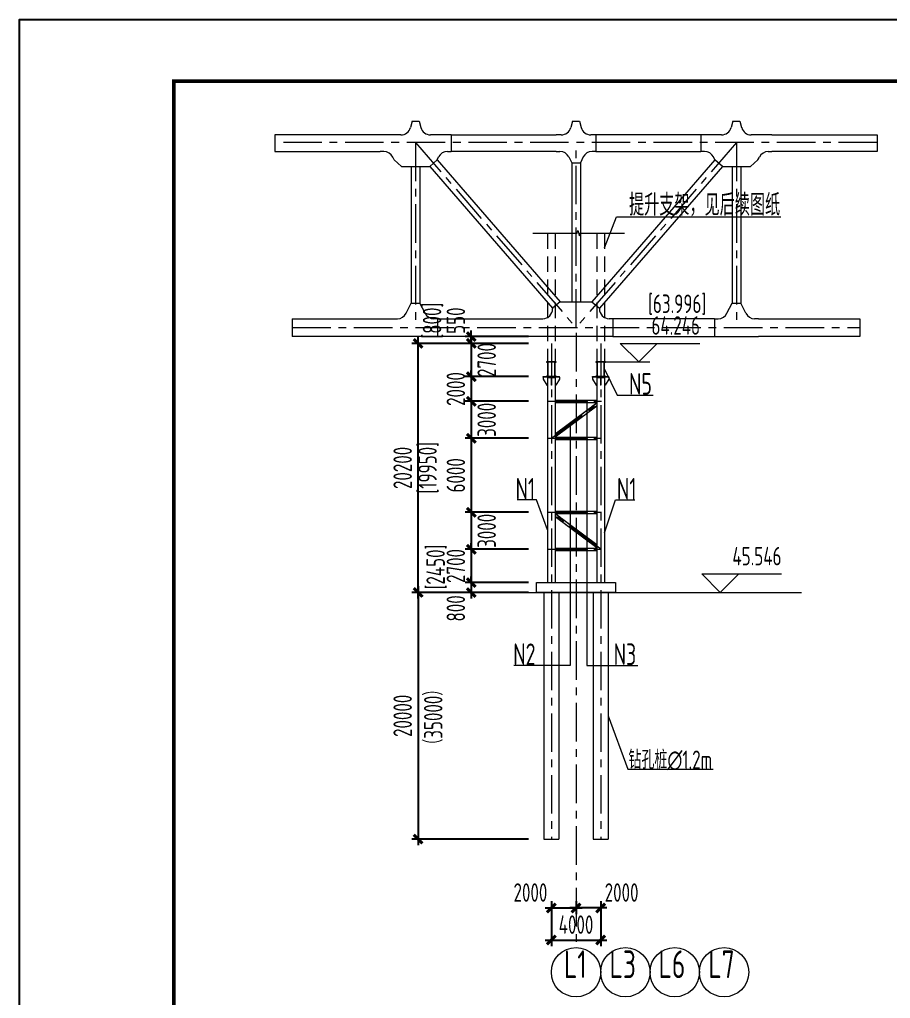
# Model space of a CAD drawing. Extents: x -2876908 to 633791, y -1383861 to 872234.
# Drawn here: x -1279560 to -1208971, y -561891 to -482523 of the extents above; entities that cross this region are included whole.
import ezdxf
from ezdxf.enums import TextEntityAlignment as Align

# ---------------------------------------------------------------- set-up
doc = ezdxf.new("R2010")
doc.units = 0
doc.header["$LTSCALE"] = 5
doc.header["$MEASUREMENT"] = 0
doc.linetypes.add('CENTER', pattern=[2, 1.25, -0.25, 0.25, -0.25])
doc.linetypes.add('DASHED', pattern=[0.75, 0.5, -0.25])
doc.layers.get('0').update_dxf_attribs({"linetype": 'CONTINUOUS', "lineweight": 25})
doc.layers.get('DEFPOINTS').update_dxf_attribs({"color": 35, "linetype": 'CONTINUOUS', "lineweight": 13})
for name, color, linetype, lineweight in [('1粗实线', 1, 'CONTINUOUS', 30), ('3中心线', 6, 'CENTER', 18), ('4虚线', 2, 'DASHED', 18), ('5标注', 3, 'CONTINUOUS', 15), ('7边界线', 8, 'CONTINUOUS', 15), ('8轮廓线', 4, 'CONTINUOUS', 15), ('DIM', 3, 'CONTINUOUS', 0), ('HFZT', 5, 'CONTINUOUS', 15), ('REIND', 1, 'CONTINUOUS', 0), ('THIN', 7, 'CONTINUOUS', 0)]:
    doc.layers.add(name, color=color, linetype=linetype, lineweight=lineweight)
doc.layers.add('M_Prof', color=2, linetype='CONTINUOUS')
doc.styles.add('TSSD_Dimension', font='tssdeng.shx', dxfattribs={"width": 0.7, "bigfont": 'hztxt.shx'})
doc.styles.add('TSSD_NORM', font='tssdeng.shx', dxfattribs={"width": 0.7, "bigfont": 'hztxt.shx'})
doc.dimstyles.new('SJSYB-(50)$7', dxfattribs={"dimscale": 50, "dimtxt": 3.5, "dimasz": 1.5, "dimexe": 1, "dimexo": 1, "dimgap": 0.65, "dimtad": 1, "dimdec": 0, "dimzin": 0, "dimdsep": 46, "dimtxsty": 'TSSD_NORM', "dimblk": 'OBLIQUE', "dimcen": 0, "dimclrd": 256, "dimclre": 256, "dimclrt": 7, "dimadec": 0, "dimazin": 0, "dimtfac": 1, "dimtdec": 0, "dimtmove": 1, "dimatfit": 3, "dimldrblk": 'NONE', "dimfxl": 4, "dimfxlon": 1, "dimtolj": 1, "dimtzin": 0, "dimlwd": -1, "dimlwe": -1, "dimarcsym": 0})
doc.dimstyles.new('TSSD_100_100', dxfattribs={"dimtxt": 300, "dimasz": 100, "dimexe": 100, "dimexo": 250, "dimgap": 100, "dimtad": 1, "dimdec": 0, "dimzin": 0, "dimdsep": 46, "dimtxsty": 'TSSD_Dimension', "dimblk": 'ARCHTICK', "dimblk1": 'ARCHTICK', "dimblk2": 'ARCHTICK', "dimcen": 0, "dimdle": 100, "dimclrt": 7, "dimadec": 0, "dimazin": 0, "dimtfac": 1, "dimtdec": 0, "dimtix": 1, "dimtmove": 2, "dimatfit": 3, "dimfxl": 1, "dimtolj": 1, "dimtzin": 0, "dimarcsym": 0})

# ---------------------------------------------------------------- blocks, each defined once
blk = doc.blocks.new('LD')
at = {"layer": '3中心线', "ltscale": 500}
for p, q in [((-1150479, 4371), (-1199282, 4371)), ((-1187880, 4371), (-1174880, -10629)), ((-1187880, 4371), (-1187880, -10629)), ((-1174880, -10629), (-1174880, 4371)), ((-1161880, 4371), (-1174880, -10629)), ((-1161880, 4371), (-1161880, -10629)), ((-1197887, -10629), (-1151874, -10629))]:
    blk.add_line(p, q, dxfattribs=at)
at = {"layer": '8轮廓线'}
for p, q in [((-1188165, 6114), (-1188307, 5589)), ((-1188165, 6114), (-1187596, 6114)), ((-1187596, 6114), (-1187455, 5593)), ((-1175165, 6118), (-1175307, 5593)), ((-1175165, 6118), (-1174596, 6118)), ((-1174596, 6118), (-1174454, 5593)), ((-1162165, 6114), (-1162306, 5593)), ((-1162165, 6114), (-1161596, 6114)), ((-1161596, 6114), (-1161454, 5589)), ((-1189079, 4999), (-1199282, 4999)), ((-1199282, 4999), (-1199282, 3649)), ((-1185001, 5003), (-1186682, 5003)), ((-1185001, 5003), (-1176479, 5003)), ((-1185001, 5003), (-1185001, 3653)), ((-1176079, 5003), (-1176479, 5003)), ((-1173282, 5003), (-1173681, 5003)), ((-1164760, 5003), (-1173282, 5003)), ((-1173282, 5003), (-1173282, 3653)), ((-1163078, 5003), (-1164760, 5003)), ((-1164760, 5003), (-1164760, 3653)), ((-1159003, 4999), (-1160681, 4999)), ((-1159003, 4999), (-1150479, 4999)), ((-1150479, 4999), (-1150479, 3649)), ((-1199282, 3649), (-1190758, 3649)), ((-1190458, 3649), (-1190758, 3649)), ((-1189624, 2970), (-1189742, 3206)), ((-1186137, 2970), (-1186016, 3210)), ((-1185301, 3653), (-1185001, 3653)), ((-1176479, 3653), (-1185001, 3653)), ((-1176479, 3653), (-1176179, 3653)), ((-1175463, 3210), (-1175230, 2744)), ((-1174297, 3210), (-1174530, 2744)), ((-1173282, 3653), (-1173582, 3653)), ((-1173282, 3653), (-1164760, 3653)), ((-1164460, 3653), (-1164760, 3653)), ((-1163624, 2970), (-1163744, 3210)), ((-1160137, 2970), (-1160018, 3206)), ((-1159303, 3649), (-1159003, 3649)), ((-1150479, 3649), (-1159003, 3649)), ((-1189019, 2446), (-1189624, 2970)), ((-1189019, 2446), (-1186741, 2446)), ((-1188230, 2446), (-1188230, -8636)), ((-1187530, 2446), (-1187530, -8636)), ((-1186741, 2446), (-1186137, 2970)), ((-1186741, 2446), (-1176774, -9055)), ((-1186137, 2970), (-1176169, -8531)), ((-1175230, 2744), (-1175230, -8531)), ((-1175230, 2744), (-1174530, 2744)), ((-1174530, 2744), (-1174530, -8531)), ((-1163624, 2970), (-1173591, -8531)), ((-1163019, 2446), (-1172987, -9055)), ((-1163019, 2446), (-1163624, 2970)), ((-1163019, 2446), (-1160741, 2446)), ((-1162230, 2446), (-1162230, -8636)), ((-1161530, 2446), (-1161530, -8636)), ((-1160741, 2446), (-1160137, 2970)), ((-1188644, -9463), (-1188230, -8636)), ((-1188230, -8636), (-1187530, -8636)), ((-1187117, -9463), (-1187530, -8636)), ((-1176169, -8531), (-1176774, -9055)), ((-1176169, -8531), (-1173591, -8531)), ((-1173591, -8531), (-1172987, -9055)), ((-1162644, -9463), (-1162230, -8636)), ((-1162230, -8636), (-1161530, -8636)), ((-1161117, -9463), (-1161530, -8636)), ((-1176774, -9055), (-1176774, -9105)), ((-1172987, -9055), (-1172987, -9105)), ((-1197887, -9905), (-1197887, -11353)), ((-1197887, -9905), (-1189659, -9905)), ((-1189659, -9905), (-1189359, -9905)), ((-1186101, -9905), (-1186401, -9905)), ((-1186101, -9905), (-1186101, -11353)), ((-1186101, -9905), (-1177874, -9905)), ((-1177874, -9905), (-1177574, -9905)), ((-1171887, -9905), (-1172187, -9905)), ((-1171887, -9905), (-1171887, -11353)), ((-1163659, -9905), (-1171887, -9905)), ((-1163659, -9905), (-1163359, -9905)), ((-1163659, -9905), (-1163659, -11353)), ((-1160101, -9905), (-1160401, -9905)), ((-1160101, -9905), (-1151874, -9905)), ((-1151874, -9905), (-1151874, -11353)), ((-1186101, -11353), (-1197887, -11353)), ((-1171887, -11353), (-1186101, -11353)), ((-1171887, -11353), (-1160101, -11353)), ((-1151874, -11353), (-1160101, -11353))]:
    blk.add_line(p, q, dxfattribs=at)
for centre, start, end in [((-1189079, 5799), 270, 344.82495), ((-1186682, 5803), 195.17505, 270), ((-1176079, 5803), 270, 344.82495), ((-1173681, 5803), 195.17505, 270), ((-1163078, 5803), 270, 344.82495), ((-1160681, 5799), 195.17505, 270), ((-1190458, 2849), 26.56505, 90), ((-1185301, 2853), 90, 153.43495), ((-1176179, 2853), 26.56505, 90), ((-1173582, 2853), 90, 153.43495), ((-1164460, 2853), 26.56505, 90), ((-1159303, 2849), 90, 153.43495), ((-1189359, -9105), 270, 333.43495), ((-1186401, -9105), 206.56505, 270), ((-1177574, -9105), 269.99825, 0), ((-1172187, -9105), 180, 270.00175), ((-1163359, -9105), 270, 333.43495), ((-1160401, -9105), 206.56505, 270)]:
    blk.add_arc(centre, 800, start, end, dxfattribs=at)
blk = doc.blocks.new('_ArchTick')
at = {"color": 0, "linetype": 'ByBlock', "const_width": 0.5}
blk.add_lwpolyline([(-0.71, -0.71), (0.71, 0.71)], dxfattribs=at)
blk = doc.blocks.new('*D2045')
at = {"layer": 'DEFPOINTS', "color": 0, "transparency": 16777216}
for p in [(-1237056, -513477), (-1242947, -516477), (-1237056, -516477)]:
    blk.add_point(p, dxfattribs=at)
at = {"layer": 'DIM', "color": 0, "lineweight": -2, "transparency": 16777216}
for p, q in [((-1238306, -513477), (-1243447, -513477)), ((-1242947, -512977), (-1242947, -516977)), ((-1238306, -516477), (-1243447, -516477))]:
    blk.add_line(p, q, dxfattribs=at)
at = {"layer": 'DIM', "color": 0, "lineweight": -2, "transparency": 16777216, "xscale": 500, "yscale": 500, "zscale": 500}
for p, rotation in [((-1242947, -513477), 90), ((-1242947, -516477), 270)]:
    blk.add_blockref('_ArchTick', p, dxfattribs=dict(at, rotation=rotation))
at = {"layer": 'DIM', "color": 7, "transparency": 16777216, "insert": (-1241697, -514977), "char_height": 1500, "attachment_point": 5, "rotation": 90, "style": 'TSSD_Dimension'}
blk.add_mtext('\\A1;3000', dxfattribs=at)
blk = doc.blocks.new('*D2046')
at = {"layer": 'DEFPOINTS', "color": 0, "transparency": 16777216}
for p in [(-1242947, -508227), (-1237056, -508227), (-1237056, -508777)]:
    blk.add_point(p, dxfattribs=at)
at = {"layer": 'DIM', "color": 0, "lineweight": -2, "transparency": 16777216}
for p, q in [((-1242947, -508227), (-1242947, -507727)), ((-1238306, -508227), (-1243447, -508227)), ((-1242947, -508777), (-1242947, -508227)), ((-1238306, -508777), (-1243447, -508777)), ((-1242947, -508777), (-1242947, -509277))]:
    blk.add_line(p, q, dxfattribs=at)
at = {"layer": 'DIM', "color": 0, "lineweight": -2, "transparency": 16777216, "xscale": 500, "yscale": 500, "zscale": 500}
for p, rotation in [((-1242947, -508227), 270), ((-1242947, -508777), 90)]:
    blk.add_blockref('_ArchTick', p, dxfattribs=dict(at, rotation=rotation))
at = {"layer": 'DIM', "color": 7, "transparency": 16777216, "insert": (-1244197, -506936), "char_height": 1500, "attachment_point": 5, "rotation": 90, "style": 'TSSD_Dimension'}
blk.add_mtext('\\A1;550', dxfattribs=at)
blk = doc.blocks.new('*D2047')
at = {"layer": 'DEFPOINTS', "color": 0, "transparency": 16777216}
for p in [(-1247258, -508777), (-1237056, -508777), (-1237056, -528977)]:
    blk.add_point(p, dxfattribs=at)
at = {"layer": 'DIM', "color": 0, "lineweight": -2, "transparency": 16777216}
for p, q in [((-1247258, -529477), (-1247258, -508277)), ((-1238306, -508777), (-1247758, -508777)), ((-1238306, -528977), (-1247758, -528977))]:
    blk.add_line(p, q, dxfattribs=at)
at = {"layer": 'DIM', "color": 0, "lineweight": -2, "transparency": 16777216, "xscale": 500, "yscale": 500, "zscale": 500}
for p, rotation in [((-1247258, -508777), 90), ((-1247258, -528977), 270)]:
    blk.add_blockref('_ArchTick', p, dxfattribs=dict(at, rotation=rotation))
at = {"layer": 'DIM', "color": 7, "transparency": 16777216, "insert": (-1248508, -518877), "char_height": 1500, "attachment_point": 5, "rotation": 90, "style": 'TSSD_Dimension'}
blk.add_mtext('\\A1;20200', dxfattribs=at)
blk = doc.blocks.new('*D2048')
at = {"layer": 'DEFPOINTS', "color": 0, "transparency": 16777216}
for p in [(-1236456, -552747), (-1234456, -552747), (-1234456, -554554)]:
    blk.add_point(p, dxfattribs=at)
at = {"layer": 'DIM', "color": 0, "lineweight": -2, "transparency": 16777216}
for p, q in [((-1236956, -554554), (-1233956, -554554)), ((-1236456, -553997), (-1236456, -555054)), ((-1234456, -553997), (-1234456, -555054))]:
    blk.add_line(p, q, dxfattribs=at)
at = {"layer": 'DIM', "color": 0, "lineweight": -2, "transparency": 16777216, "xscale": 500, "yscale": 500, "zscale": 500, "rotation": 180}
blk.add_blockref('_ArchTick', (-1236456, -554554), dxfattribs=at)
at = {"layer": 'DIM', "color": 0, "lineweight": -2, "transparency": 16777216, "xscale": 500, "yscale": 500, "zscale": 500}
blk.add_blockref('_ArchTick', (-1234456, -554554), dxfattribs=at)
at = {"layer": 'DIM', "color": 7, "transparency": 16777216, "insert": (-1238150, -553304), "char_height": 1500, "attachment_point": 5, "style": 'TSSD_Dimension'}
blk.add_mtext('\\A1;2000', dxfattribs=at)
blk = doc.blocks.new('*D2049')
at = {"layer": 'DEFPOINTS', "color": 0, "transparency": 16777216}
for p in [(-1234456, -552747), (-1232456, -552747), (-1234456, -554554)]:
    blk.add_point(p, dxfattribs=at)
at = {"layer": 'DIM', "color": 0, "lineweight": -2, "transparency": 16777216}
for p, q in [((-1231956, -554554), (-1234956, -554554)), ((-1234456, -553997), (-1234456, -555054)), ((-1232456, -553997), (-1232456, -555054))]:
    blk.add_line(p, q, dxfattribs=at)
at = {"layer": 'DIM', "color": 0, "lineweight": -2, "transparency": 16777216, "xscale": 500, "yscale": 500, "zscale": 500, "rotation": 180}
blk.add_blockref('_ArchTick', (-1234456, -554554), dxfattribs=at)
at = {"layer": 'DIM', "color": 0, "lineweight": -2, "transparency": 16777216, "xscale": 500, "yscale": 500, "zscale": 500}
blk.add_blockref('_ArchTick', (-1232456, -554554), dxfattribs=at)
at = {"layer": 'DIM', "color": 7, "transparency": 16777216, "insert": (-1230762, -553304), "char_height": 1500, "attachment_point": 5, "style": 'TSSD_Dimension'}
blk.add_mtext('\\A1;2000', dxfattribs=at)
blk = doc.blocks.new('*D2050')
at = {"layer": 'DEFPOINTS', "color": 0, "transparency": 16777216}
for p in [(-1236456, -552747), (-1232456, -552747), (-1232456, -557156)]:
    blk.add_point(p, dxfattribs=at)
at = {"layer": 'DIM', "color": 0, "lineweight": -2, "transparency": 16777216}
for p, q in [((-1236456, -553997), (-1236456, -557656)), ((-1232456, -553997), (-1232456, -557656)), ((-1236956, -557156), (-1231956, -557156))]:
    blk.add_line(p, q, dxfattribs=at)
at = {"layer": 'DIM', "color": 0, "lineweight": -2, "transparency": 16777216, "xscale": 500, "yscale": 500, "zscale": 500, "rotation": 180}
blk.add_blockref('_ArchTick', (-1236456, -557156), dxfattribs=at)
at = {"layer": 'DIM', "color": 0, "lineweight": -2, "transparency": 16777216, "xscale": 500, "yscale": 500, "zscale": 500}
blk.add_blockref('_ArchTick', (-1232456, -557156), dxfattribs=at)
at = {"layer": 'DIM', "color": 7, "transparency": 16777216, "insert": (-1234456, -555906), "char_height": 1500, "attachment_point": 5, "style": 'TSSD_Dimension'}
blk.add_mtext('\\A1;4000', dxfattribs=at)
blk = doc.blocks.new('施工设计图框')
at = {"color": 7, "linetype": 'Continuous'}
blk.add_lwpolyline([(-395.5, -13.5), (-395.5, 283.5), (24.5, 283.5), (24.5, -13.5), (-395.5, -13.5)], dxfattribs=at)
at = {"layer": '1粗实线', "color": 7, "linetype": 'Continuous', "const_width": 0.6}
blk.add_lwpolyline([(-370.5, -3.5), (-370.5, 273.5), (14.5, 273.5), (14.5, -3.5), (-370.5, -3.5)], dxfattribs=at)
at = {"layer": 'HFZT', "color": 2, "style": 'TSSD_NORM', "width": 0.7}
for tag, height, p in [('比例尺', 2.5, (7.25, 17.5)), ('图号', 2.5, (-20.49, 3.5)), ('日期', 2.5, (7.25, 3.5)), ('图名', 4, (-76.24, 0.75))]:
    blk.add_attdef(tag, text='', height=height, dxfattribs=at).set_placement(p, align=Align.MIDDLE)
blk = doc.blocks.new('_None')
blk = doc.blocks.new('_Oblique')
at = {"color": 0, "linetype": 'ByBlock', "lineweight": -2}
blk.add_line((-0.5, -0.5), (0.5, 0.5), dxfattribs=at)
blk = doc.blocks.new('*D2057')
at = {"layer": 'DEFPOINTS', "color": 0, "transparency": 16777216}
for p in [(-1237056, -508777), (-1242947, -511477), (-1237056, -511477)]:
    blk.add_point(p, dxfattribs=at)
at = {"layer": 'DIM', "color": 0, "lineweight": -2, "transparency": 16777216}
for p, q in [((-1242947, -508277), (-1242947, -511977)), ((-1238306, -508777), (-1243447, -508777)), ((-1238306, -511477), (-1243447, -511477))]:
    blk.add_line(p, q, dxfattribs=at)
at = {"layer": 'DIM', "color": 0, "lineweight": -2, "transparency": 16777216, "xscale": 500, "yscale": 500, "zscale": 500}
for p, rotation in [((-1242947, -508777), 90), ((-1242947, -511477), 270)]:
    blk.add_blockref('_ArchTick', p, dxfattribs=dict(at, rotation=rotation))
at = {"layer": 'DIM', "color": 7, "transparency": 16777216, "insert": (-1241697, -510127), "char_height": 1500, "attachment_point": 5, "rotation": 90, "style": 'TSSD_Dimension'}
blk.add_mtext('\\A1;2700', dxfattribs=at)
blk = doc.blocks.new('*D2058')
at = {"layer": 'DEFPOINTS', "color": 0, "transparency": 16777216}
for p in [(-1237056, -511477), (-1242947, -513477), (-1237056, -513477)]:
    blk.add_point(p, dxfattribs=at)
at = {"layer": 'DIM', "color": 0, "lineweight": -2, "transparency": 16777216}
for p, q in [((-1242947, -511477), (-1242947, -510977)), ((-1238306, -511477), (-1243447, -511477)), ((-1242947, -511477), (-1242947, -513477)), ((-1238306, -513477), (-1243447, -513477)), ((-1242947, -513477), (-1242947, -513977))]:
    blk.add_line(p, q, dxfattribs=at)
at = {"layer": 'DIM', "color": 0, "lineweight": -2, "transparency": 16777216, "xscale": 500, "yscale": 500, "zscale": 500}
for p, rotation in [((-1242947, -511477), 270), ((-1242947, -513477), 90)]:
    blk.add_blockref('_ArchTick', p, dxfattribs=dict(at, rotation=rotation))
at = {"layer": 'DIM', "color": 7, "transparency": 16777216, "insert": (-1244197, -512477), "char_height": 1500, "attachment_point": 5, "rotation": 90, "style": 'TSSD_Dimension'}
blk.add_mtext('\\A1;2000', dxfattribs=at)
blk = doc.blocks.new('*D2059')
at = {"layer": 'DEFPOINTS', "color": 0, "transparency": 16777216}
for p in [(-1237056, -516477), (-1242947, -522477), (-1237056, -522477)]:
    blk.add_point(p, dxfattribs=at)
at = {"layer": 'DIM', "color": 0, "lineweight": -2, "transparency": 16777216}
for p, q in [((-1238306, -516477), (-1243447, -516477)), ((-1242947, -515977), (-1242947, -522977)), ((-1238306, -522477), (-1243447, -522477))]:
    blk.add_line(p, q, dxfattribs=at)
at = {"layer": 'DIM', "color": 0, "lineweight": -2, "transparency": 16777216, "xscale": 500, "yscale": 500, "zscale": 500}
for p, rotation in [((-1242947, -516477), 90), ((-1242947, -522477), 270)]:
    blk.add_blockref('_ArchTick', p, dxfattribs=dict(at, rotation=rotation))
at = {"layer": 'DIM', "color": 7, "transparency": 16777216, "insert": (-1244197, -519477), "char_height": 1500, "attachment_point": 5, "rotation": 90, "style": 'TSSD_Dimension'}
blk.add_mtext('\\A1;6000', dxfattribs=at)
blk = doc.blocks.new('*D2060')
at = {"layer": 'DEFPOINTS', "color": 0, "transparency": 16777216}
for p in [(-1237056, -522477), (-1242947, -525477), (-1237056, -525477)]:
    blk.add_point(p, dxfattribs=at)
at = {"layer": 'DIM', "color": 0, "lineweight": -2, "transparency": 16777216}
for p, q in [((-1242947, -521977), (-1242947, -525977)), ((-1238306, -522477), (-1243447, -522477)), ((-1238306, -525477), (-1243447, -525477))]:
    blk.add_line(p, q, dxfattribs=at)
at = {"layer": 'DIM', "color": 0, "lineweight": -2, "transparency": 16777216, "xscale": 500, "yscale": 500, "zscale": 500}
for p, rotation in [((-1242947, -522477), 90), ((-1242947, -525477), 270)]:
    blk.add_blockref('_ArchTick', p, dxfattribs=dict(at, rotation=rotation))
at = {"layer": 'DIM', "color": 7, "transparency": 16777216, "insert": (-1241697, -523977), "char_height": 1500, "attachment_point": 5, "rotation": 90, "style": 'TSSD_Dimension'}
blk.add_mtext('\\A1;3000', dxfattribs=at)
blk = doc.blocks.new('*D2061')
at = {"layer": 'DEFPOINTS', "color": 0, "transparency": 16777216}
for p in [(-1237056, -525477), (-1242947, -528177), (-1237056, -528177)]:
    blk.add_point(p, dxfattribs=at)
at = {"layer": 'DIM', "color": 0, "lineweight": -2, "transparency": 16777216}
for p, q in [((-1242947, -525477), (-1242947, -524977)), ((-1238306, -525477), (-1243447, -525477)), ((-1242947, -525477), (-1242947, -528177)), ((-1238306, -528177), (-1243447, -528177)), ((-1242947, -528177), (-1242947, -528677))]:
    blk.add_line(p, q, dxfattribs=at)
at = {"layer": 'DIM', "color": 0, "lineweight": -2, "transparency": 16777216, "xscale": 500, "yscale": 500, "zscale": 500}
for p, rotation in [((-1242947, -525477), 270), ((-1242947, -528177), 90)]:
    blk.add_blockref('_ArchTick', p, dxfattribs=dict(at, rotation=rotation))
at = {"layer": 'DIM', "color": 7, "transparency": 16777216, "insert": (-1244197, -526827), "char_height": 1500, "attachment_point": 5, "rotation": 90, "style": 'TSSD_Dimension'}
blk.add_mtext('\\A1;2700', dxfattribs=at)
blk = doc.blocks.new('*D2062')
at = {"layer": 'DEFPOINTS', "color": 0, "transparency": 16777216}
for p in [(-1237056, -528177), (-1242947, -528977), (-1237056, -528977)]:
    blk.add_point(p, dxfattribs=at)
at = {"layer": 'DIM', "color": 0, "lineweight": -2, "transparency": 16777216}
for p, q in [((-1242947, -528177), (-1242947, -527677)), ((-1238306, -528177), (-1243447, -528177)), ((-1242947, -528177), (-1242947, -528977)), ((-1238306, -528977), (-1243447, -528977)), ((-1242947, -528977), (-1242947, -529477))]:
    blk.add_line(p, q, dxfattribs=at)
at = {"layer": 'DIM', "color": 0, "lineweight": -2, "transparency": 16777216, "xscale": 500, "yscale": 500, "zscale": 500}
for p, rotation in [((-1242947, -528177), 270), ((-1242947, -528977), 90)]:
    blk.add_blockref('_ArchTick', p, dxfattribs=dict(at, rotation=rotation))
at = {"layer": 'DIM', "color": 7, "transparency": 16777216, "insert": (-1244197, -530267), "char_height": 1500, "attachment_point": 5, "rotation": 90, "style": 'TSSD_Dimension'}
blk.add_mtext('\\A1;800', dxfattribs=at)
blk = doc.blocks.new('*D2063')
at = {"layer": 'DEFPOINTS', "color": 0, "transparency": 16777216}
for p in [(-1237056, -528977), (-1247258, -548977), (-1237056, -548977)]:
    blk.add_point(p, dxfattribs=at)
at = {"layer": 'DIM', "color": 0, "lineweight": -2, "transparency": 16777216}
for p, q in [((-1247258, -528477), (-1247258, -549477)), ((-1238306, -528977), (-1247758, -528977)), ((-1238306, -548977), (-1247758, -548977))]:
    blk.add_line(p, q, dxfattribs=at)
at = {"layer": 'DIM', "color": 0, "lineweight": -2, "transparency": 16777216, "xscale": 500, "yscale": 500, "zscale": 500}
for p, rotation in [((-1247258, -528977), 90), ((-1247258, -548977), 270)]:
    blk.add_blockref('_ArchTick', p, dxfattribs=dict(at, rotation=rotation))
at = {"layer": 'DIM', "color": 7, "transparency": 16777216, "insert": (-1248508, -538977), "char_height": 1500, "attachment_point": 5, "rotation": 90, "style": 'TSSD_Dimension'}
blk.add_mtext('\\A1;20000', dxfattribs=at)

msp = doc.modelspace()

# ---------------------------------------------------------------- linework, layer by layer
at = {"layer": '3中心线', "ltscale": 500}
for p, q in [((-1234455.93, -507922.869), (-1234455.93, -557818.331)), ((-1236455.93, -508776.869), (-1236455.93, -548976.869)), ((-1232455.93, -508776.869), (-1232455.93, -548976.869)), ((-1236770.93, -513476.869), (-1232140.93, -513476.869)), ((-1236455.93, -516476.869), (-1232455.93, -513476.869)), ((-1236770.93, -516476.869), (-1232140.93, -516476.869)), ((-1236770.93, -522476.869), (-1232140.93, -522476.869)), ((-1232455.93, -525476.869), (-1236455.93, -522476.869)), ((-1236770.93, -525476.869), (-1232140.93, -525476.869))]:
    msp.add_line(p, q, dxfattribs=at)
at = {"layer": '4虚线', "ltscale": 500}
for p, q in [((-1236770.93, -499848.722), (-1236770.93, -510276.869)), ((-1236760.93, -499848.722), (-1236760.93, -510276.869)), ((-1236150.93, -499848.722), (-1236150.93, -510276.869)), ((-1236140.93, -499848.722), (-1236140.93, -510276.869)), ((-1232770.93, -499848.722), (-1232770.93, -510276.869)), ((-1232760.93, -499848.722), (-1232760.93, -510276.869)), ((-1232150.93, -499848.722), (-1232150.93, -510276.869)), ((-1232140.93, -499848.722), (-1232140.93, -510276.869)), ((-1236760.93, -511506.869), (-1236760.93, -528176.869)), ((-1236150.93, -511506.869), (-1236150.93, -528176.869)), ((-1232760.93, -511506.869), (-1232760.93, -528176.869)), ((-1232150.93, -511506.869), (-1232150.93, -528176.869)), ((-1236140.93, -513385.869), (-1232770.93, -513385.869)), ((-1236140.93, -513567.869), (-1232770.93, -513567.869)), ((-1236140.93, -516126.869), (-1232770.93, -513599.369)), ((-1236140.93, -516354.369), (-1232770.93, -513826.869)), ((-1236140.93, -516385.869), (-1232770.93, -516385.869)), ((-1236140.93, -516567.869), (-1232770.93, -516567.869)), ((-1236140.93, -522385.869), (-1232770.93, -522385.869)), ((-1236140.93, -522567.869), (-1232770.93, -522567.869)), ((-1232770.93, -525126.869), (-1236140.93, -522599.369)), ((-1232770.93, -525354.369), (-1236140.93, -522826.869)), ((-1236140.93, -525385.869), (-1232770.93, -525385.869)), ((-1236140.93, -525567.869), (-1232770.93, -525567.869))]:
    msp.add_line(p, q, dxfattribs=at)
at = {"layer": '5标注'}
for p, q in [((-1232140.93, -501026.421), (-1231185.611, -498509.375)), ((-1231185.611, -498509.375), (-1217856.361, -498509.375)), ((-1232155.93, -510876.869), (-1231124.915, -512969.992)), ((-1231124.915, -512969.992), (-1228203.499, -512969.992)), ((-1230259.326, -543289.873), (-1223329.778, -543289.873))]:
    msp.add_line(p, q, dxfattribs=at)
for points in [[(-1233591.179, -513476.869), (-1233591.179, -534890.875), (-1229448.417, -534890.875)], [(-1234927.135, -515330.273), (-1234927.135, -534890.875), (-1239493.236, -534890.875)], [(-1231855.93, -538976.869), (-1230259.326, -543289.873)]]:
    msp.add_lwpolyline(points, dxfattribs=at)
for centre in [(-1234455.93, -559768.331), (-1230455.93, -559768.331), (-1226455.93, -559768.331), (-1222455.93, -559768.331)]:
    msp.add_circle(centre, 2000, dxfattribs=at)
at = {"layer": '7边界线'}
msp.add_line((-1245809.724, -528976.869), (-1216190.222, -528976.869), dxfattribs=at)
at = {"layer": '8轮廓线'}
for p, q in [((-1237120.93, -511506.869), (-1237120.93, -511476.869)), ((-1237120.93, -511476.869), (-1235790.93, -511476.869)), ((-1235790.93, -511506.869), (-1237120.93, -511506.869)), ((-1237120.93, -511506.869), (-1237120.93, -511676.869)), ((-1237120.93, -511676.869), (-1236820.93, -512156.869)), ((-1236770.93, -511506.869), (-1236770.93, -528176.869)), ((-1236465.93, -511506.869), (-1236465.93, -512156.869)), ((-1236445.93, -511506.869), (-1236445.93, -512156.869)), ((-1236140.93, -511506.869), (-1236140.93, -528176.869)), ((-1235790.93, -511676.869), (-1236090.93, -512156.869)), ((-1235790.93, -511506.869), (-1235790.93, -511476.869)), ((-1235790.93, -511506.869), (-1235790.93, -511676.869)), ((-1235790.93, -511506.869), (-1235790.93, -511676.869)), ((-1233120.93, -511506.869), (-1233120.93, -511476.869)), ((-1233120.93, -511476.869), (-1231790.93, -511476.869)), ((-1231790.93, -511506.869), (-1233120.93, -511506.869)), ((-1233120.93, -511506.869), (-1233120.93, -511676.869)), ((-1233120.93, -511676.869), (-1232820.93, -512156.869)), ((-1232770.93, -511506.869), (-1232770.93, -528176.869)), ((-1232465.93, -511506.869), (-1232465.93, -512156.869)), ((-1232445.93, -511506.869), (-1232445.93, -512156.869)), ((-1232140.93, -511506.869), (-1232140.93, -528176.869)), ((-1231790.93, -511676.869), (-1232090.93, -512156.869)), ((-1231790.93, -511506.869), (-1231790.93, -511476.869)), ((-1231790.93, -511506.869), (-1231790.93, -511676.869)), ((-1231790.93, -511506.869), (-1231790.93, -511676.869)), ((-1236820.93, -512156.869), (-1236770.93, -512156.869)), ((-1236445.93, -512156.869), (-1236465.93, -512156.869)), ((-1236090.93, -512156.869), (-1236140.93, -512156.869)), ((-1232820.93, -512156.869), (-1232770.93, -512156.869)), ((-1232445.93, -512156.869), (-1232465.93, -512156.869)), ((-1232090.93, -512156.869), (-1232140.93, -512156.869)), ((-1236140.93, -513379.869), (-1232770.93, -513379.869)), ((-1236140.93, -513573.869), (-1232770.93, -513573.869)), ((-1236140.93, -516119.369), (-1232770.93, -513591.869)), ((-1236140.93, -516361.869), (-1232770.93, -513834.369)), ((-1236140.93, -516379.869), (-1232770.93, -516379.869)), ((-1236140.93, -516573.869), (-1232770.93, -516573.869)), ((-1236140.93, -522379.869), (-1232770.93, -522379.869)), ((-1236140.93, -522573.869), (-1232770.93, -522573.869)), ((-1232770.93, -525119.369), (-1236140.93, -522591.869)), ((-1232770.93, -525361.869), (-1236140.93, -522834.369)), ((-1236140.93, -525379.869), (-1232770.93, -525379.869)), ((-1236140.93, -525573.869), (-1232770.93, -525573.869)), ((-1237055.93, -528976.869), (-1237055.93, -548976.869)), ((-1235855.93, -528976.869), (-1235855.93, -548976.869)), ((-1233055.93, -528976.869), (-1233055.93, -548976.869)), ((-1231855.93, -528976.869), (-1231855.93, -548976.869)), ((-1237055.93, -548976.869), (-1235855.93, -548976.869)), ((-1233055.93, -548976.869), (-1231855.93, -548976.869))]:
    msp.add_line(p, q, dxfattribs=at)
for points in [[(-1236855.93, -511476.869), (-1236055.93, -511476.869), (-1236055.93, -511446.869), (-1236155.93, -511446.869), (-1236155.93, -510306.869), (-1236055.93, -510306.869), (-1236055.93, -510276.869), (-1236855.93, -510276.869), (-1236855.93, -510306.869), (-1236755.93, -510306.869), (-1236755.93, -511446.869), (-1236855.93, -511446.869)], [(-1236731.93, -511446.869), (-1236179.93, -511446.869), (-1236179.93, -510306.869), (-1236731.93, -510306.869)], [(-1232855.93, -511476.869), (-1232055.93, -511476.869), (-1232055.93, -511446.869), (-1232155.93, -511446.869), (-1232155.93, -510306.869), (-1232055.93, -510306.869), (-1232055.93, -510276.869), (-1232855.93, -510276.869), (-1232855.93, -510306.869), (-1232755.93, -510306.869), (-1232755.93, -511446.869), (-1232855.93, -511446.869)], [(-1232731.93, -511446.869), (-1232179.93, -511446.869), (-1232179.93, -510306.869), (-1232731.93, -510306.869)], [(-1237655.93, -528976.869), (-1237655.93, -528176.869), (-1231255.93, -528176.869), (-1231255.93, -528976.869)]]:
    msp.add_lwpolyline(points, close=True, dxfattribs=at)
at = {"layer": 'M_Prof'}
for p, q in [((-1236770.93, -511506.869), (-1236140.93, -511506.869)), ((-1232770.93, -511506.869), (-1232140.93, -511506.869))]:
    msp.add_line(p, q, dxfattribs=at)
at = {"layer": 'REIND', "const_width": 100}
for points in [[(-1233641.179, -513476.869, 1), (-1233541.179, -513476.869, 1)], [(-1234977.135, -515330.273, 1), (-1234877.135, -515330.273, 1)], [(-1233641.179, -516476.869, 1), (-1233541.179, -516476.869, 1)], [(-1233641.179, -522476.869, 1), (-1233541.179, -522476.869, 1)], [(-1234977.135, -523623.466, 1), (-1234877.135, -523623.466, 1)], [(-1233641.179, -525476.869, 1), (-1233541.179, -525476.869, 1)]]:
    msp.add_lwpolyline(points, format="xyb", close=True, dxfattribs=at)
at = {"layer": 'THIN'}
for p, q in [((-1229374.531, -510276.869), (-1230874.531, -508776.869)), ((-1230874.531, -508776.869), (-1227874.531, -508776.869)), ((-1229374.531, -510276.869), (-1227874.531, -508776.869)), ((-1227874.531, -508776.869), (-1224408.185, -508776.869)), ((-1232055.93, -510276.869), (-1228470.772, -510276.869)), ((-1222763.044, -528976.869), (-1224263.044, -527476.869)), ((-1224263.044, -527476.869), (-1221263.044, -527476.869)), ((-1222763.044, -528976.869), (-1221263.044, -527476.869)), ((-1221263.044, -527476.869), (-1217796.698, -527476.869)), ((-1225244.443, -528976.869), (-1221263.044, -528976.869))]:
    msp.add_line(p, q, dxfattribs=at)
at = {"layer": 'THIN', "flags": 128}
msp.add_lwpolyline([(-1237966.252, -499848.722), (-1234369.619, -499848.722), (-1234299.619, -499628.722), (-1234179.619, -500068.722), (-1234109.619, -499848.722), (-1230512.986, -499848.722)], dxfattribs=at)

# ---------------------------------------------------------------- block references
at = {"xscale": 500, "yscale": 500, "zscale": 500}
msp.add_blockref('施工设计图框', (-1081807.531, -624273.382), dxfattribs=at)
at = {"layer": '5标注'}
msp.add_blockref('LD', (-59575.626, -496873.465), dxfattribs=at)

# ---------------------------------------------------------------- texts
at = {"layer": '5标注', "color": 7, "char_height": 1750, "style": 'TSSD_NORM'}
for s, insert, attachment_point in [('提升支架，见后续图纸', (-1230160.005, -498476.875), 7), ('N5', (-1230160.005, -512937.492), 7), ('N1', (-1237770.525, -521443.89), 9), ('N1', (-1231141.335, -521443.89), 7), ('N2', (-1237741.101, -534858.375), 9), ('N3', (-1231404.923, -534858.375), 7)]:
    msp.add_mtext(s, dxfattribs=dict(at, insert=insert, attachment_point=attachment_point))
at = {"layer": 'DIM', "color": 7, "style": 'TSSD_Dimension', "width": 0.7}
for s, height, p in [('[63.996]', 1500, (-1223902.068, -506766.839)), ('64.246', 1500, (-1224408.185, -508526.869)), ('45.546', 1500, (-1217796.698, -527226.869)), ('L1', 2250, (-1233597.455, -560920.09)), ('L3', 2250, (-1229597.455, -560920.09)), ('L6', 2250, (-1225597.455, -560920.09)), ('L7', 2250, (-1221597.455, -560920.09))]:
    msp.add_text(s, height=height, dxfattribs=at).set_placement(p, align=Align.BOTTOM_RIGHT)
msp.add_text('（35000）', height=1500, rotation=90, dxfattribs=at).set_placement((-1245279.437, -541884.545))
msp.add_text('钻孔桩∅1.2m', height=1500, dxfattribs=at).set_placement((-1230203.55, -543289.873))
at = {"layer": 'DIM', "color": 7, "char_height": 1500, "attachment_point": 5, "rotation": 90, "style": 'TSSD_Dimension'}
for s, insert in [('\\A1;[800]', (-1246046.812, -506936.485)), ('\\A1;[19950]', (-1246415.932, -518864.555)), ('\\A1;[2450]', (-1245760.374, -526913.453))]:
    msp.add_mtext(s, dxfattribs=dict(at, insert=insert))

# ---------------------------------------------------------------- dimensions: what is measured, and where the dimension line sits
at = {"layer": 'DIM'}
for base, p1, p2, angle, picture, middle in [((-1242946.788, -508226.869), (-1237055.93, -508776.869), (-1237055.93, -508226.869), 90, '*D2046', (-1244196.788, -506936.485)), ((-1242946.788, -511476.869), (-1237055.93, -508776.869), (-1237055.93, -511476.869), 90, '*D2057', (-1241696.788, -510126.869)), ((-1242946.788, -516476.869), (-1237055.93, -513476.869), (-1237055.93, -516476.869), 90, '*D2045', (-1241696.788, -514976.869)), ((-1242946.788, -525476.869), (-1237055.93, -522476.869), (-1237055.93, -525476.869), 90, '*D2060', (-1241696.788, -523976.869)), ((-1242946.788, -528976.869), (-1237055.93, -528176.869), (-1237055.93, -528976.869), 90, '*D2062', (-1244196.788, -530267.254)), ((-1234455.93, -554554.463), (-1232455.93, -552747.357), (-1234455.93, -552747.357), 180, '*D2049', (-1230761.699, -553304.463))]:
    dim = msp.add_linear_dim(base=base, p1=p1, p2=p2, angle=angle, dimstyle='TSSD_100_100', override={"dimtxt": 1500, "dimasz": 500, "dimexe": 500, "dimexo": 1250, "dimgap": 500, "dimdle": 500}, dxfattribs=at)
    dim.commit()
    dim.dimension.update_dxf_attribs({"geometry": picture, "text_midpoint": middle, "dimtype": 160})
for base, p1, p2, picture, middle in [((-1247257.719, -508776.869), (-1237055.93, -528976.869), (-1237055.93, -508776.869), '*D2047', (-1248507.719, -518876.869)), ((-1242946.788, -513476.869), (-1237055.93, -511476.869), (-1237055.93, -513476.869), '*D2058', (-1244196.788, -512476.869)), ((-1242946.788, -522476.869), (-1237055.93, -516476.869), (-1237055.93, -522476.869), '*D2059', (-1244196.788, -519476.869)), ((-1242946.788, -528176.869), (-1237055.93, -525476.869), (-1237055.93, -528176.869), '*D2061', (-1244196.788, -526826.869)), ((-1247257.719, -548976.869), (-1237055.93, -528976.869), (-1237055.93, -548976.869), '*D2063', (-1248507.719, -538976.869))]:
    dim = msp.add_linear_dim(base=base, p1=p1, p2=p2, angle=90, dimstyle='TSSD_100_100', override={"dimtxt": 1500, "dimasz": 500, "dimexe": 500, "dimexo": 1250, "dimgap": 500, "dimdle": 500}, dxfattribs=at)
    dim.commit()
    dim.dimension.update_dxf_attribs({"geometry": picture, "text_midpoint": middle})
dim = msp.add_linear_dim(base=(-1234455.93, -554554.463), p1=(-1236455.93, -552747.357), p2=(-1234455.93, -552747.357), dimstyle='TSSD_100_100', override={"dimtxt": 1500, "dimasz": 500, "dimexe": 500, "dimexo": 1250, "dimgap": 500, "dimdle": 500}, dxfattribs=at)
dim.commit()
dim.dimension.update_dxf_attribs({"geometry": '*D2048', "text_midpoint": (-1238150.161, -553304.463), "dimtype": 160})
dim = msp.add_linear_dim(base=(-1232455.93, -557156.386), p1=(-1236455.93, -552747.357), p2=(-1232455.93, -552747.357), dimstyle='TSSD_100_100', override={"dimtxt": 1500, "dimasz": 500, "dimexe": 500, "dimexo": 1250, "dimgap": 500, "dimdle": 500}, dxfattribs=at)
dim.commit()
dim.dimension.update_dxf_attribs({"geometry": '*D2050', "text_midpoint": (-1234455.93, -555906.386)})

# ---------------------------------------------------------------- leaders
at = {"layer": '5标注', "annotation_type": 0, "has_hookline": 1, "text_width": 1460.577}
for points, hookline_direction in [([(-1236770.93, -523883), (-1237663.025, -521476.39), (-1237738.025, -521476.39)], 1), ([(-1232150.93, -524152), (-1231248.835, -521476.39), (-1231173.835, -521476.39)], 0)]:
    msp.add_leader(points, dimstyle='SJSYB-(50)$7', override={"dimgap": 0.65, "dimtad": 1}, dxfattribs=dict(at, hookline_direction=hookline_direction))

doc.saveas('drawing.dxf')
